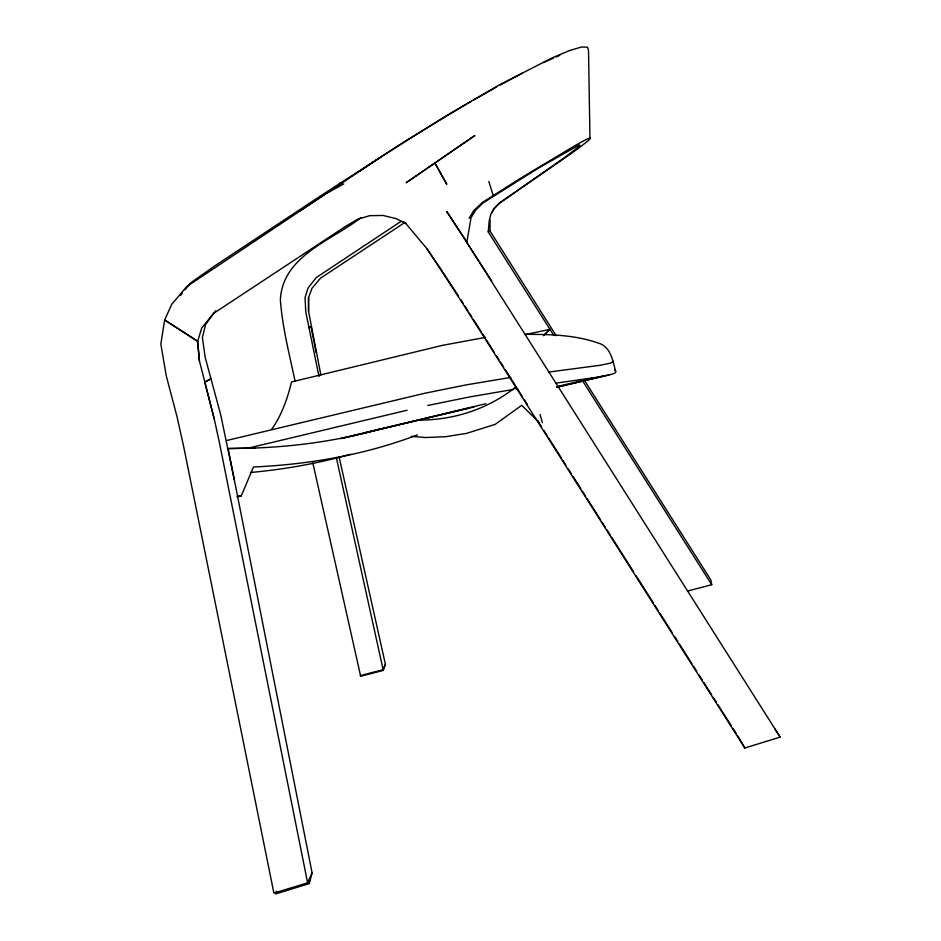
<?xml version="1.0" encoding="UTF-8"?>
<svg xmlns="http://www.w3.org/2000/svg" width="941" height="941" viewBox="0 0 941 941"><rect width="100%" height="100%" fill="white"/><g stroke="black" fill="none" stroke-linecap="round" stroke-linejoin="round"><path stroke-width="1.41" d="M320.834 374.836L308.566 311.377L308.636 297.368L312.059 288.181L320.505 278.183L404.912 222.441M553.837 335.49L488.203 231.898L489.238 220.641L490.908 214.019L494.049 208.455L499.059 203.221L563.741 158.159L577.715 147.572L579.962 145.29L579.244 144.926L537.899 168.427L483.074 202.915L475.758 210.031L471.076 217.653L466.771 242.378L780.148 737.109L744.802 747.989L460.855 300.602L427.437 249.259L406.065 223.84L396.737 218.818L383.163 215.465L369.695 215.677L357.521 219.335L345.218 226.581L213.419 313.506L201.727 327.997L197.739 341.124L199.421 360.885L214.219 418.827L219.418 442.623L307.613 882.823L273.902 893.103L183.53 445.916L176.943 416.392L166.228 375.73L160.852 344.077L164.651 319.964L171.709 304.366L186.73 286.593L382.058 156.265L445.752 116.002L499.542 84.808L552.179 57.836L569.717 50.508L581.397 47.05L587.478 47.191L588.525 50.367L589.96 138.774A295.262 6.081 -33 0 1 570.869 153.748L499.93 202.915L494.084 208.796L491.649 213.148M380.505 428.79A2370.626 921.204 49.9 0 1 255.376 448.01L228.145 448.563L312.094 872.848L309.342 883.575L275.631 893.95L276.454 891.233M524.56 334.337C549.238 334.361 574.704 334.725 598.229 343.065C610.78 346.464 612.838 361.015 615.72 371.624L615.402 372.695L613.12 373.824L608.851 375.012L556.919 387.186M312.859 463.043L360.685 676.297L383.293 670.404L385.41 664.334L339.172 457.208M613.285 361.25L610.615 363.155L599.982 365.296L548.532 372.107M236.944 496.883L241.225 495.942L253.494 466.983A2395.363 944.388 49.5 0 0 417.416 434.907M307.613 882.823L312.094 872.848M383.375 668.651L385.41 664.322M469.1 218.347L473.711 210.678L482.392 202.456L520.185 178.461L575.069 145.561A296.533 6.14 -33 0 1 589.96 138.762M215.712 310.73L205.609 324.386L202.386 337.666L205.173 357.298L220.7 414.769L234.297 479.851M180.507 295.415L182.307 293.169M185.001 289.804L190.376 283.076L215.195 265.621L317.399 197.986L405.3 141.091L465.948 104.416M525.807 334.455L549.944 329.35L543.522 335.69M543.792 335.372L549.944 329.35M299.403 211.243L337.807 185.789M359.897 170.991L381.987 156.312M361.073 217.536C331.82 240.649 282.559 255.599 280.371 299.803C282.335 327.48 289.44 354.381 295.145 381.434M400.925 221.441L316.2 277.595L308.025 288.087L305.037 297.662L305.766 311.965L319.011 376.518M517.174 388.856L514.527 388.057C486.521 409.723 452.974 420.262 417.769 420.121M467.207 103.698L471.006 101.534M473.535 100.099L496.33 87.148M326.692 193.211L343.747 183.966M500.212 85.055L522.184 73.245M205.032 381.905L211.219 378.611L204.797 382.222L214.219 418.827M311.2 326.386L308.789 327.609L311.012 326.621L316.141 352.687M543.38 62.647L553.449 58.166M555.978 57.048L559.754 55.366M488.203 231.898L490.096 231.11L490.014 219.641M341.712 182.789L339.325 183.542L342.077 182.754M360.25 675.626L382.858 669.733M687.471 591.054L711.737 584.726L710.867 579.985L584.443 380.352M226.957 440.435L424.744 393.267L466.077 384.904L510.787 377.423M340.407 438.647L485.897 403.713M557.178 386.586L594.3 377.67L608.851 375.012M247.33 448.351L407.112 410.229M365.39 432.672L468.265 408.218M556.849 387.163L602.569 376.294M344.347 437.894L350.052 436.53M352.899 435.848L474.17 406.924M427.826 405.465L469.089 397.043L513.704 389.374M594.3 377.67L555.531 383.187M485.615 337.349L442.305 345.394L291.522 381.952A1376.812 259.939 68 0 1 271.49 429.461M494.601 195.093L493.108 195.257L488.838 181.437M237.544 496.072L241.225 495.942M255.376 448.045L228.145 448.563M417.91 420.098L420.698 420.215M411.346 436.353L425.555 437.541L445.775 436.683L466.607 433.366L495.213 424.344L521.726 405.312L538.958 422.227M514.527 388.057L518.456 389.645M402.995 221.488L406.359 223.546M197.739 341.124L164.651 319.964L197.481 341.383L199.421 360.885M427.167 249.247L442.517 271.608M467.148 242.378L446.775 211.572L491.72 280.924M443.317 272.831L458.549 296.144M774.843 728.852L780.148 737.109M460.949 299.826L463.278 303.484M464.83 305.919L467.924 310.812M469.477 313.247L471.806 316.917M473.358 319.352L481.098 331.561M482.651 334.008L484.98 337.666M486.521 340.113L494.272 352.322M496.601 355.98L498.965 359.709M500.541 362.191L503.694 367.155M505.27 369.637L522.596 396.949M524.172 399.431L527.325 404.395M537.57 420.533L541.51 426.744M543.874 430.46L547.027 435.424M548.603 437.906L561.212 457.773M562.789 460.255L565.929 465.219M568.293 468.947L571.446 473.911M573.022 476.393L580.903 488.802M582.479 491.284L585.631 496.248M587.208 498.742L600.605 519.844M602.181 522.326L605.334 527.289M606.91 529.771L610.062 534.735M611.638 537.217L633.693 571.975M636.057 575.704L653.395 603.005M654.971 605.498L658.124 610.462M659.7 612.944L672.297 632.799M674.662 636.528L677.814 641.491M679.39 643.973L692 663.84M693.576 666.322L696.728 671.286M699.092 675.015L702.245 679.978M703.821 682.46L711.69 694.87M713.266 697.352L716.419 702.315M717.995 704.797L731.392 725.899M732.968 728.393L736.121 733.357M737.697 735.838L744.802 747.989M556.178 335.714L490.096 231.11M582.444 380.646L711.737 584.726M614.696 369.566L615.72 371.624M540.11 414.558L542.416 422.744M336.29 457.408L383.293 670.404M308.448 297.556L308.566 311.377M350.346 454.28A2352.629 942.847 48.9 0 1 250.424 472.5M474.699 135.645L406.336 182.625L474.699 135.645M446.704 184.165L435.177 163.511L446.704 184.165"/></g></svg>
